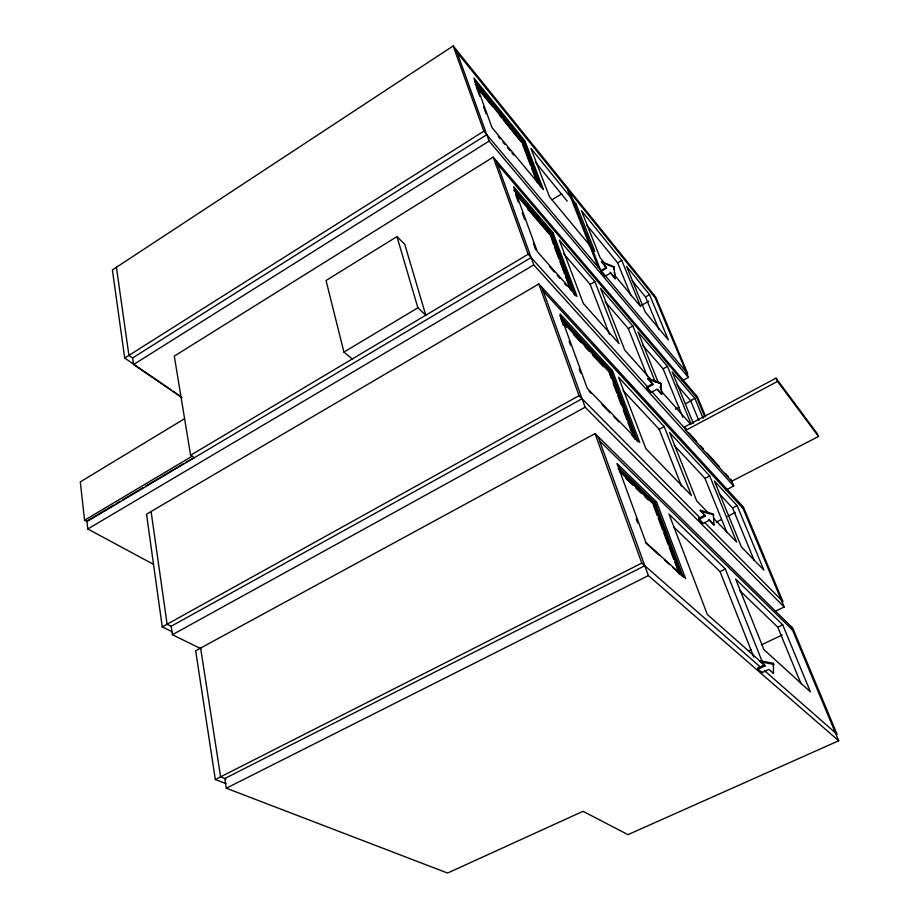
<?xml version="1.0" encoding="UTF-8"?>
<svg xmlns="http://www.w3.org/2000/svg" width="919" height="919" viewBox="0 0 919 919"><rect width="100%" height="100%" fill="white"/><g stroke="black" fill="none" stroke-linecap="round" stroke-linejoin="round"><path stroke-width="1.38" d="M773.327 665.896L773.442 663.311L759.875 660.669L764.987 665.919L758.072 669.17L757.624 668.067L764.539 664.805L764.987 665.919M758.072 669.17L762.046 672.639L768.939 669.411L773.488 673.443L773.442 663.311M602.979 272.92L687.791 373.826L655.798 297.228L453.17 45.95L112.394 269.933L124.708 358.054L170.819 389.645M124.708 358.054L483.842 131.176L453.17 45.95M181.996 397.697L133.577 364.533L132.635 357.939L486.783 134.668M133.577 364.533L489.092 141.078L456.065 49.534M705.574 416.41L697.406 396.836L493.181 157.126L174.3 356.112L190.612 455.25L194.403 457.685L185.787 462.303M521.969 142.709L475.238 84.468M396.974 236.597L417.881 307.819L425.784 315.206L404.751 244.259L396.974 236.597L326.038 280.525L343.924 352.08L352.253 358.996M184.581 418.696L80.309 481.878L84.548 520.234L86.96 521.533L531.136 257.584M551.928 199.802L561.727 193.875M573.95 205.385L576.121 204.087L530.929 148.35L549.459 196.781L594.846 251.427L576.121 204.087M343.924 352.08L417.881 307.819M553.41 244.167L550.378 234.494L515.892 194.414M550.573 234.242L553.043 232.771L513.652 186.775L537.385 251.749L577.04 296.389L553.043 232.771M190.612 455.25L528.138 254.253L647.826 387.221M84.548 520.234L192.128 456.226M113.761 505.105L86.903 521.073L87.787 528.988L153.358 564.266M116.208 503.658L119.861 501.475M122.307 500.028L143.054 487.69M145.501 486.243L183.34 463.75M87.787 528.988L533.778 264.913L733.695 486.013L726.044 489.953M704.781 522.693L782.977 601.681L743.505 507.219L538.833 283.96L146.523 514.192L162.261 626.896L172.542 631.95M600.739 270.634L606.264 267.429L606.563 268.187L601.037 271.392L600.739 270.634L605.127 276.251L610.63 273.069L615.316 278.698L613.823 266.659L601.474 261.674L606.563 268.187M587.023 225.362L617.625 262.811L621.772 260.399L640.566 306.475L614.547 275.149M563.554 253.575L590.147 284.362L594.88 281.616L619.038 343.649L583.312 303.442L559.269 240.043L594.88 281.616M632.192 280.64L645.529 296.963L649.561 294.666L668.343 339.915L645.345 312.219L626.54 266.28L649.561 294.666M641.37 305.395L648.848 301.156M605.104 301.673L628.32 328.542L632.869 325.981L655.477 382.488M610.319 371.758L612.422 370.587L639.785 442.43L587.31 388.427L560.096 313.93L612.422 370.587M609.194 372.919L609.722 372.62L635.052 439.397M162.261 626.896L579.039 395.687L699.75 517.615M151.095 511.504L167.097 624.219L171.175 626.241L582.072 398.743M171.175 626.241L172.393 634.719L585.127 407.209L784.171 606.999L775.131 611.342M642.749 345.257L663.139 368.852L667.527 366.44L691.088 424.027M646.677 387.002L652.593 383.763L652.938 384.613L647.022 387.864L646.677 387.002L651.1 392.39L657.005 389.174L661.691 394.435L660.554 382.798L647.803 378.375L652.938 384.613M682.07 380.811L688.365 377.387L653.983 294.976M764.309 670.502L837.071 734.292L792.798 628.159L595.041 433.607L195.655 650.755L215.333 779.519L226.017 783.666M676.97 384.866L690.629 400.684L694.89 398.387L703.15 418.237M675.327 409.219L679.118 407.174M685.436 403.763L691.754 400.351M623.071 390.552L659.199 429.299L664.173 426.634L691.444 495.582L645.885 448.702L618.51 377.192L664.173 426.634M684.46 427.013L776.015 378.123L817.037 433.331L818.519 436.479L731.708 481.257L685.792 430.299L684.46 427.013L686.367 429.139M685.792 430.299L777.531 381.408L818.519 436.479M654.362 503.302L656.66 502.107L685.528 578.442L645.896 542.463L616.971 463.475L656.66 502.107M653.248 504.841L653.823 504.542L679.934 573.904M674.201 445.37L704.976 478.385L709.698 475.927L736.705 542.141L713.741 518.523M698.566 518.442L704.942 515.18L705.332 516.145L698.945 519.407L698.566 518.442L703.001 523.497L709.365 520.257L714.006 525.002L713.351 513.974L700.186 510.309L705.332 516.145M719.244 493.675L732.558 507.954L737.118 505.634L763.884 570.102L741.392 546.966L714.419 481.039L737.118 505.634M716.269 522.141L721.369 519.545M727.756 516.294L735.418 512.4M215.333 779.519L641.795 563.083L760.002 666.723M644.805 565.736L224.799 778.485L226.315 788.215L447.564 873.05L583.025 811.305L627.987 834.647L838.691 740.771L791.041 626.436M226.315 788.215L648.377 575.581L838.691 740.771M673.684 526.989L720.048 571.618L725.344 568.976L763.069 663.794L707.331 614.455L669.032 514.158L725.344 568.976M739.657 590.48L777.784 627.183L782.712 624.828L810.397 691.823L763.919 649.607L735.614 578.97L782.712 624.828M748.56 650.974L751.145 649.744M761.506 644.828L782.207 634.995M760.323 661.795L773.89 664.426M700.565 511.286L713.741 514.95M648.148 379.237L660.899 383.66M225.925 778.933L220.606 776.854L200.618 648.056M601.773 262.432L614.133 267.429M172.393 634.719L200.756 648.619M173.186 391.264L180.285 396.123M132.635 357.939L128.924 355.389L116.414 267.291M759.875 660.669L764.539 664.805M645.575 542.819L659.153 555.133M664.38 559.866L669.606 564.611M672.731 567.448L683.185 576.925M619.28 471.148L653.823 504.542M625.793 478.339L632.915 485.209M635.959 488.161L641.048 493.066M645.115 496.995L648.159 499.936M618.533 467.231L655.224 502.854L683.024 576.512M618.303 468.426L656.017 504.968M599.636 440.925L792.557 630.066M698.945 519.407L703.001 523.497M700.186 510.309L703.035 513.227M708.756 513.388L696.774 501.062L669.514 432.424L709.698 475.927M589.09 391.276L591.078 393.309M601.979 404.521L609.906 412.677M613.881 416.744L618.832 421.844M631.721 435.089L636.683 440.178M562.784 322.983L566.644 327.141M573.422 334.424L581.153 342.753M585.024 346.911L588.895 351.069M592.755 355.228L603.392 366.67M561.348 318.709L611.801 373.148M563.324 322.661L609.722 372.62M559.682 315.768L611.112 371.322L637.912 441.832M543.198 291.013L743.08 508.517M647.022 387.864L651.1 392.39M651.651 391.471L686.091 429.736M688.963 432.918L696.613 441.419M700.439 445.669L703.311 448.863M707.136 453.113L719.566 466.921M725.309 473.296L728.181 476.49M549.585 266.717L554.318 272.024M557.155 275.206L559.981 278.4M564.714 283.707L566.598 285.832M647.803 378.375L652.593 383.763M657.602 389.369L661.691 394.435M651.341 380.007L624.702 350.013L600.532 288.221L632.869 325.981M690.674 424.268L662.185 392.206L660.083 386.979M527.506 208.808L549.884 234.782M514.203 189.693L551.802 233.506L575.26 295.803M513.893 190.279L552.422 235.126M667.527 366.44L638.016 331.989L658.509 383.051M694.89 398.387L672.226 371.931L693.408 423.544M497.328 163.881L696.809 397.628M489.092 141.078L688.365 377.387M483.842 131.176L601.141 270.726M601.037 271.392L605.127 276.251M498.385 136.644L500.189 138.815M502.888 142.077L504.703 144.249M507.403 147.5L510.114 150.75M511.917 152.922L513.721 155.093M601.474 261.674L603.071 263.592M604.668 265.511L606.264 267.429M615.316 278.698L610.319 272.3L610.63 273.069M604.679 263.259L600.187 257.86L581.451 210.658L621.772 260.399M476.547 86.96L492.573 106.638M499.695 115.38L501.487 117.563M504.152 120.849L521.073 141.618M535.478 162.261L567.241 201.135M474.537 81.021L523.796 141.664L541.268 187.614M475.077 82.492L524.347 143.1M457.111 52.429L655.075 297.618M776.015 378.123L777.531 381.408M695.591 394.711L704.862 416.939M730.823 479.155L733.695 486.013M741.725 505.266L784.171 606.999M690.629 400.684L698.842 420.534M645.529 296.963L658.866 329.289M732.558 507.954L754.269 560.59M777.784 627.183L800.977 683.656M663.139 368.852L682.828 417.283M617.625 262.811L630.962 295.734M704.976 478.385L726.986 532.675M714.006 525.002L708.974 519.292L709.365 520.257M773.04 672.34L773.488 673.443M628.32 328.542L647.114 375.871M761.61 671.536L762.046 672.639M720.048 571.618L753.798 657.074M600.532 270.002L570.113 192.956L567.862 190.164L598.269 267.314M659.199 429.299L681.599 486.312M590.147 284.362L609.538 334.527M522.785 140.423L540.257 186.396M610.078 370.208L636.878 440.775M522.429 142.422L537.753 182.858M522.463 144.019L530.366 164.892M531.848 168.797L536.799 181.847M609.711 374.251L611.227 378.26M613.249 383.602L616.787 392.953M617.798 395.618L621.347 404.969M623.369 410.311L626.907 419.661M627.918 422.326L631.468 431.677M654.179 501.843L681.978 575.558M550.757 232.277L574.203 294.62M653.742 506.174L657.257 515.513M658.257 518.178L662.783 530.183M663.782 532.859L668.297 544.864M669.296 547.529L673.822 559.533M674.822 562.198L679.336 574.203M550.378 234.494L571.526 290.783M554.41 246.843L558.936 258.917M559.947 261.593L564.473 273.655M565.484 276.332L570.504 289.738M636.201 518.89L637.671 522.911M476.318 86.903L479.741 96.288M483.647 107.006L486.094 113.703M515.938 195.517L518.35 202.146M522.222 212.748L524.634 219.377M533.342 243.236L535.754 249.865M560.843 318.64L563.267 325.28M569.091 341.236L570.538 345.222M579.269 369.162L580.728 373.148M598.051 436.571L648.377 575.581M595.041 433.607L641.795 563.083M496.134 160.595L533.778 264.913M541.831 287.233L585.127 407.209M493.181 157.126L528.138 254.253M538.833 283.96L579.039 395.687M613.823 266.659L614.122 269.485M614.42 272.3L615.018 277.94M660.554 382.798L660.956 388.197M543.439 189.521L492.056 127.649L473.94 78.058L524.933 140.952L543.439 189.521"/></g></svg>
